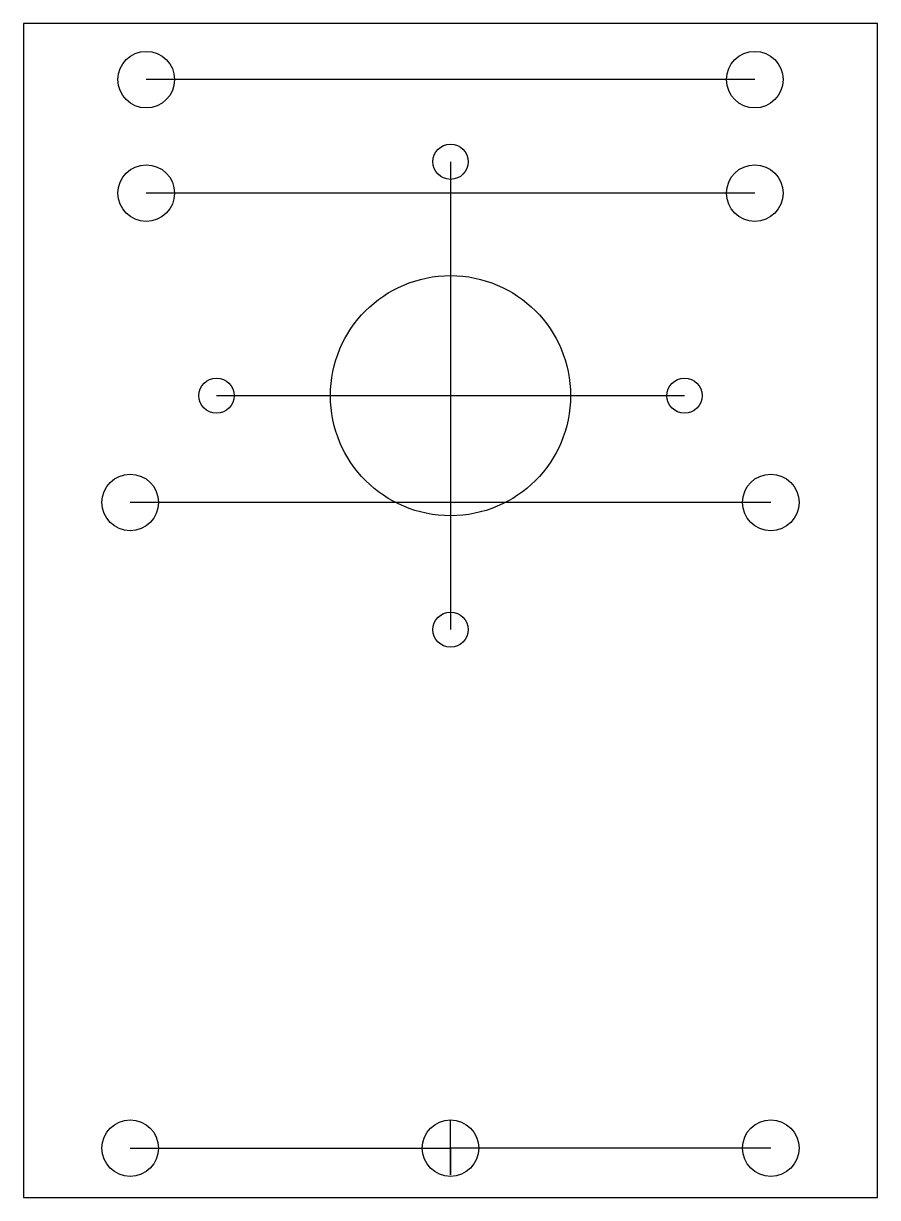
# Model space of a CAD drawing. Header units: millimetres. Extents: x -285 to -205, y 343 to 453.
import ezdxf

# ---------------------------------------------------------------- set-up
doc = ezdxf.new("R2010")
doc.units = ezdxf.units.MM
doc.layers.get('0').update_dxf_attribs({"linetype": 'CONTINUOUS'})

msp = doc.modelspace()

# ---------------------------------------------------------------- linework, layer by layer
for p, q in [((-216.62, 447.61, 0), (-273.62, 447.61, 0)), ((-245.12, 439.92, 0), (-245.12, 396.08, 0)), ((-216.62, 436.98, 0), (-273.62, 436.98, 0)), ((-223.2, 418, 0), (-267.04, 418, 0)), ((-215.12, 408, 0), (-275.12, 408, 0)), ((-245.12, 345, 0), (-245.12, 350.15, 0)), ((-275.12, 347.5, 0), (-245.12, 347.5, 0)), ((-215.12, 347.5, 0), (-245.12, 347.5, 0)), ((-245.12, 347.5, 0), (-245.12, 345, 0))]:
    msp.add_line(p, q)
msp.add_lwpolyline([(-285.12, 342.87), (-205.12, 342.87), (-205.12, 452.87), (-285.12, 452.87)], close=True)
for centre, radius in [((-273.62, 447.61, 0), 2.65), ((-216.62, 447.61, 0), 2.65), ((-245.12, 439.92, 0), 1.65), ((-273.62, 436.98, 0), 2.65), ((-216.62, 436.98, 0), 2.65), ((-245.12, 418, 0), 11.25), ((-267.04, 418, 0), 1.65), ((-223.2, 418, 0), 1.65), ((-275.12, 408, 0), 2.65), ((-215.12, 408, 0), 2.65), ((-245.12, 396.08, 0), 1.65), ((-275.12, 347.5, 0), 2.65), ((-245.12, 347.5, 0), 2.65), ((-215.12, 347.5, 0), 2.65)]:
    msp.add_circle(centre, radius)

doc.saveas('drawing.dxf')
